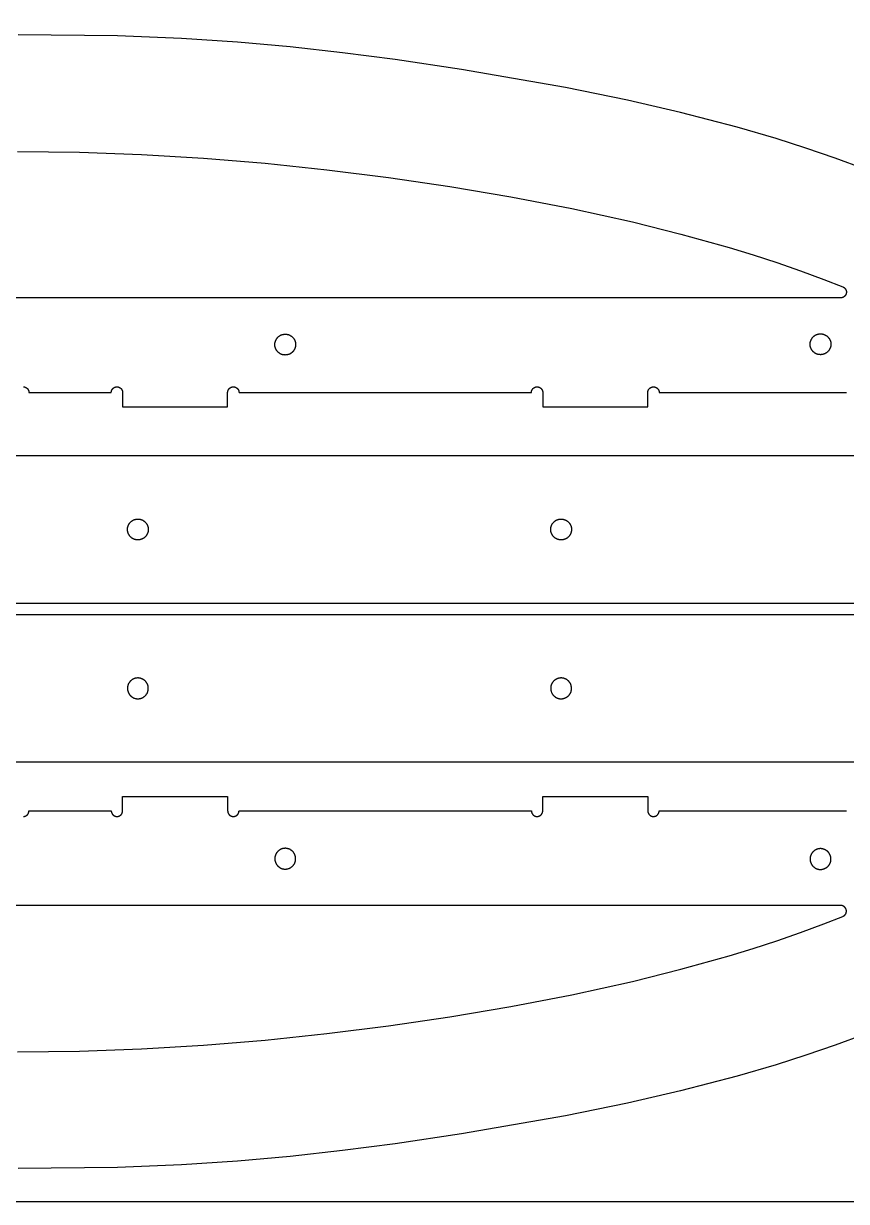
# Model space of a CAD drawing. Header units: millimetres. Extents: x 0 to 2500, y 0 to 1250.
# Drawn here: x 641 to 1076, y 0 to 622 of the extents above; entities that cross this region are included whole.
import ezdxf

# ---------------------------------------------------------------- set-up
doc = ezdxf.new("R2010")
doc.units = ezdxf.units.MM
doc.header["$MEASUREMENT"] = 0
doc.layers.add('Default', color=18, linetype='Continuous', true_color=0x000000)
doc.layers.add('TAGLIO', color=56, linetype='Continuous', true_color=0x8b8b00)

msp = doc.modelspace()

# ---------------------------------------------------------------- linework, layer by layer
at = {"layer": 'Default'}
msp.add_lwpolyline([(0, 0), (2500, 0), (2500, 1250), (0, 1250)], close=True, dxfattribs=at)
at = {"layer": 'TAGLIO'}
for points in [[(1085.39, 545.27), (1070.03, 550.94), (1054.49, 556.27), (1038.75, 561.28), (1018.25, 567.28), (988.36, 575.1), (960.21, 581.59), (927.6, 588.24), (872.57, 597.79), (837.48, 602.99), (809.7, 606.57), (781.96, 609.64), (754.17, 612.15), (724.62, 614.16), (690.86, 615.58), (638.29, 616.01)], [(638, 554.5), (670.77, 554.1), (703.52, 552.91), (736.22, 550.94), (768.87, 548.21), (801.45, 544.78), (833.96, 540.68), (866.38, 535.93), (898.69, 530.49), (930.86, 524.28), (962.87, 517.23), (988.52, 510.86), (1013.97, 503.76), (1026.6, 499.89), (1039.15, 495.79), (1051.62, 491.44), (1063.99, 486.83)], [(1063.99, 486.83), (1074.02, 482.96)], [(1074.02, 482.96), (1074.08, 482.94), (1074.13, 482.92), (1074.19, 482.89), (1074.24, 482.87), (1074.3, 482.84), (1074.35, 482.81), (1074.41, 482.78), (1074.46, 482.75), (1074.52, 482.72), (1074.57, 482.68), (1074.62, 482.65), (1074.68, 482.61), (1074.73, 482.57), (1074.78, 482.54), (1074.83, 482.49), (1074.88, 482.45), (1074.93, 482.41), (1074.98, 482.37), (1075.03, 482.32), (1075.08, 482.27), (1075.12, 482.23), (1075.17, 482.18), (1075.21, 482.13), (1075.25, 482.07), (1075.3, 482.02), (1075.34, 481.97), (1075.38, 481.91), (1075.42, 481.86), (1075.45, 481.8), (1075.49, 481.75), (1075.53, 481.69), (1075.56, 481.63), (1075.59, 481.57), (1075.62, 481.51), (1075.65, 481.45), (1075.68, 481.39), (1075.71, 481.32), (1075.73, 481.26), (1075.76, 481.2), (1075.78, 481.14), (1075.8, 481.07), (1075.82, 481.01), (1075.84, 480.94), (1075.85, 480.88), (1075.87, 480.81), (1075.88, 480.75), (1075.9, 480.68), (1075.91, 480.62), (1075.91, 480.56), (1075.92, 480.49), (1075.93, 480.43), (1075.93, 480.36), (1075.94, 480.3), (1075.94, 480.23), (1075.94, 480.17), (1075.94, 480.11), (1075.94, 480.04), (1075.93, 479.98), (1075.93, 479.92), (1075.92, 479.86), (1075.92, 479.8), (1075.91, 479.74), (1075.9, 479.68), (1075.89, 479.62), (1075.88, 479.56), (1075.87, 479.5), (1075.85, 479.44), (1075.84, 479.38), (1075.82, 479.32), (1075.8, 479.26), (1075.78, 479.2), (1075.76, 479.14), (1075.74, 479.08), (1075.71, 479.02), (1075.69, 478.97), (1075.66, 478.91), (1075.64, 478.85), (1075.61, 478.79), (1075.58, 478.73), (1075.54, 478.68), (1075.51, 478.62), (1075.48, 478.56), (1075.44, 478.51), (1075.4, 478.45), (1075.36, 478.4), (1075.32, 478.34), (1075.28, 478.29), (1075.24, 478.24), (1075.2, 478.19), (1075.15, 478.14), (1075.11, 478.09), (1075.06, 478.04), (1075.01, 477.99), (1074.96, 477.95), (1074.91, 477.9), (1074.86, 477.86), (1074.81, 477.82), (1074.75, 477.77), (1074.7, 477.73), (1074.64, 477.7), (1074.59, 477.66), (1074.53, 477.62), (1074.47, 477.59), (1074.41, 477.55), (1074.35, 477.52), (1074.3, 477.49), (1074.24, 477.46), (1074.17, 477.43), (1074.11, 477.4), (1074.05, 477.38), (1073.99, 477.36), (1073.93, 477.33), (1073.87, 477.31), (1073.81, 477.29), (1073.74, 477.28), (1073.68, 477.26), (1073.62, 477.24), (1073.56, 477.23), (1073.49, 477.22), (1073.43, 477.21), (1073.37, 477.2), (1073.31, 477.19), (1073.24, 477.18), (1073.18, 477.18), (1073.12, 477.17), (1073.06, 477.17), (1073, 477.17), (1072.94, 477.17)], [(1072.94, 477.17), (203.06, 477.17)], [(641.13, 430.16), (641.2, 430.16), (641.27, 430.15), (641.34, 430.15), (641.41, 430.14), (641.48, 430.13), (641.55, 430.12), (641.62, 430.1), (641.69, 430.09), (641.76, 430.07), (641.83, 430.05), (641.9, 430.03), (641.97, 430.01), (642.03, 429.98), (642.1, 429.96), (642.17, 429.93), (642.24, 429.9), (642.31, 429.86), (642.38, 429.83), (642.44, 429.79), (642.51, 429.76), (642.58, 429.72), (642.64, 429.68), (642.71, 429.63), (642.77, 429.59), (642.83, 429.54), (642.89, 429.49), (642.95, 429.45), (643.01, 429.39), (643.07, 429.34), (643.12, 429.29), (643.18, 429.23), (643.23, 429.17), (643.28, 429.12), (643.33, 429.06), (643.38, 429), (643.42, 428.93), (643.47, 428.87), (643.51, 428.81), (643.55, 428.74), (643.59, 428.68), (643.63, 428.61), (643.66, 428.54), (643.7, 428.48), (643.73, 428.41), (643.76, 428.34), (643.79, 428.27), (643.82, 428.2), (643.84, 428.13), (643.86, 428.06), (643.88, 427.99), (643.9, 427.92), (643.92, 427.85), (643.94, 427.78), (643.95, 427.71), (643.96, 427.64), (643.97, 427.57), (643.98, 427.5), (643.99, 427.44), (643.99, 427.37), (644, 427.3), (644, 427.23), (644, 427.17)], [(687.5, 427.17), (687.5, 427.23), (687.5, 427.3), (687.51, 427.37), (687.51, 427.44), (687.52, 427.5), (687.53, 427.57), (687.54, 427.64), (687.55, 427.71), (687.56, 427.78), (687.58, 427.85), (687.6, 427.92), (687.62, 427.99), (687.64, 428.06), (687.66, 428.13), (687.68, 428.2), (687.71, 428.27), (687.74, 428.34), (687.77, 428.41), (687.8, 428.48), (687.84, 428.54), (687.87, 428.61), (687.91, 428.68), (687.95, 428.74), (687.99, 428.81), (688.03, 428.87), (688.08, 428.93), (688.12, 429), (688.17, 429.06), (688.22, 429.12), (688.27, 429.17), (688.32, 429.23), (688.38, 429.29), (688.43, 429.34), (688.49, 429.39), (688.55, 429.45), (688.61, 429.49), (688.67, 429.54), (688.73, 429.59), (688.79, 429.63), (688.86, 429.68), (688.92, 429.72), (688.99, 429.76), (689.06, 429.79), (689.12, 429.83), (689.19, 429.86), (689.26, 429.9), (689.33, 429.93), (689.4, 429.96), (689.47, 429.98), (689.53, 430.01), (689.6, 430.03), (689.67, 430.05), (689.74, 430.07), (689.81, 430.09), (689.88, 430.1), (689.95, 430.12), (690.02, 430.13), (690.09, 430.14), (690.16, 430.15), (690.23, 430.15), (690.3, 430.16), (690.37, 430.16), (690.43, 430.17), (690.5, 430.17), (690.57, 430.17), (690.63, 430.16), (690.7, 430.16), (690.77, 430.15), (690.84, 430.15), (690.91, 430.14), (690.98, 430.13), (691.05, 430.12), (691.12, 430.1), (691.19, 430.09), (691.26, 430.07), (691.33, 430.05), (691.4, 430.03), (691.47, 430.01), (691.53, 429.98), (691.6, 429.96), (691.67, 429.93), (691.74, 429.9), (691.81, 429.86), (691.88, 429.83), (691.94, 429.79), (692.01, 429.76), (692.08, 429.72), (692.14, 429.68), (692.21, 429.63), (692.27, 429.59), (692.33, 429.54), (692.39, 429.49), (692.45, 429.45), (692.51, 429.39), (692.57, 429.34), (692.62, 429.29), (692.68, 429.23), (692.73, 429.17), (692.78, 429.12), (692.83, 429.06), (692.88, 429), (692.92, 428.93), (692.97, 428.87), (693.01, 428.81), (693.05, 428.74), (693.09, 428.68), (693.13, 428.61), (693.16, 428.54), (693.2, 428.48), (693.23, 428.41), (693.26, 428.34), (693.29, 428.27), (693.32, 428.2), (693.34, 428.13), (693.36, 428.06), (693.38, 427.99), (693.4, 427.92), (693.42, 427.85), (693.44, 427.78), (693.45, 427.71), (693.46, 427.64), (693.47, 427.57), (693.48, 427.5), (693.49, 427.44), (693.49, 427.37), (693.5, 427.3), (693.5, 427.23), (693.5, 427.17)], [(749, 427.17), (749, 427.23), (749, 427.3), (749.01, 427.37), (749.01, 427.44), (749.02, 427.5), (749.03, 427.57), (749.04, 427.64), (749.05, 427.71), (749.06, 427.78), (749.08, 427.85), (749.1, 427.92), (749.12, 427.99), (749.14, 428.06), (749.16, 428.13), (749.18, 428.2), (749.21, 428.27), (749.24, 428.34), (749.27, 428.41), (749.3, 428.48), (749.34, 428.54), (749.37, 428.61), (749.41, 428.68), (749.45, 428.74), (749.49, 428.81), (749.53, 428.87), (749.58, 428.93), (749.62, 429), (749.67, 429.06), (749.72, 429.12), (749.77, 429.17), (749.82, 429.23), (749.88, 429.29), (749.93, 429.34), (749.99, 429.39), (750.05, 429.45), (750.11, 429.49), (750.17, 429.54), (750.23, 429.59), (750.29, 429.63), (750.36, 429.68), (750.42, 429.72), (750.49, 429.76), (750.56, 429.79), (750.62, 429.83), (750.69, 429.86), (750.76, 429.9), (750.83, 429.93), (750.9, 429.96), (750.97, 429.98), (751.03, 430.01), (751.1, 430.03), (751.17, 430.05), (751.24, 430.07), (751.31, 430.09), (751.38, 430.1), (751.45, 430.12), (751.52, 430.13), (751.59, 430.14), (751.66, 430.15), (751.73, 430.15), (751.8, 430.16), (751.87, 430.16), (751.93, 430.17), (752, 430.17), (752.07, 430.17), (752.13, 430.16), (752.2, 430.16), (752.27, 430.15), (752.34, 430.15), (752.41, 430.14), (752.48, 430.13), (752.55, 430.12), (752.62, 430.1), (752.69, 430.09), (752.76, 430.07), (752.83, 430.05), (752.9, 430.03), (752.97, 430.01), (753.03, 429.98), (753.1, 429.96), (753.17, 429.93), (753.24, 429.9), (753.31, 429.86), (753.38, 429.83), (753.44, 429.79), (753.51, 429.76), (753.58, 429.72), (753.64, 429.68), (753.71, 429.63), (753.77, 429.59), (753.83, 429.54), (753.89, 429.49), (753.95, 429.45), (754.01, 429.39), (754.07, 429.34), (754.12, 429.29), (754.18, 429.23), (754.23, 429.17), (754.28, 429.12), (754.33, 429.06), (754.38, 429), (754.42, 428.93), (754.47, 428.87), (754.51, 428.81), (754.55, 428.74), (754.59, 428.68), (754.63, 428.61), (754.66, 428.54), (754.7, 428.48), (754.73, 428.41), (754.76, 428.34), (754.79, 428.27), (754.82, 428.2), (754.84, 428.13), (754.86, 428.06), (754.88, 427.99), (754.9, 427.92), (754.92, 427.85), (754.94, 427.78), (754.95, 427.71), (754.96, 427.64), (754.97, 427.57), (754.98, 427.5), (754.99, 427.44), (754.99, 427.37), (755, 427.3), (755, 427.23), (755, 427.17)], [(909.5, 427.17), (909.5, 427.23), (909.5, 427.3), (909.51, 427.37), (909.51, 427.44), (909.52, 427.5), (909.53, 427.57), (909.54, 427.64), (909.55, 427.71), (909.56, 427.78), (909.58, 427.85), (909.6, 427.92), (909.62, 427.99), (909.64, 428.06), (909.66, 428.13), (909.68, 428.2), (909.71, 428.27), (909.74, 428.34), (909.77, 428.41), (909.8, 428.48), (909.84, 428.54), (909.87, 428.61), (909.91, 428.68), (909.95, 428.74), (909.99, 428.81), (910.03, 428.87), (910.08, 428.93), (910.12, 429), (910.17, 429.06), (910.22, 429.12), (910.27, 429.17), (910.32, 429.23), (910.38, 429.29), (910.43, 429.34), (910.49, 429.39), (910.55, 429.45), (910.61, 429.49), (910.67, 429.54), (910.73, 429.59), (910.79, 429.63), (910.86, 429.68), (910.92, 429.72), (910.99, 429.76), (911.06, 429.79), (911.12, 429.83), (911.19, 429.86), (911.26, 429.9), (911.33, 429.93), (911.4, 429.96), (911.47, 429.98), (911.53, 430.01), (911.6, 430.03), (911.67, 430.05), (911.74, 430.07), (911.81, 430.09), (911.88, 430.1), (911.95, 430.12), (912.02, 430.13), (912.09, 430.14), (912.16, 430.15), (912.23, 430.15), (912.3, 430.16), (912.37, 430.16), (912.43, 430.17), (912.5, 430.17), (912.57, 430.17), (912.63, 430.16), (912.7, 430.16), (912.77, 430.15), (912.84, 430.15), (912.91, 430.14), (912.98, 430.13), (913.05, 430.12), (913.12, 430.1), (913.19, 430.09), (913.26, 430.07), (913.33, 430.05), (913.4, 430.03), (913.47, 430.01), (913.53, 429.98), (913.6, 429.96), (913.67, 429.93), (913.74, 429.9), (913.81, 429.86), (913.88, 429.83), (913.94, 429.79), (914.01, 429.76), (914.08, 429.72), (914.14, 429.68), (914.21, 429.63), (914.27, 429.59), (914.33, 429.54), (914.39, 429.49), (914.45, 429.45), (914.51, 429.39), (914.57, 429.34), (914.62, 429.29), (914.68, 429.23), (914.73, 429.17), (914.78, 429.12), (914.83, 429.06), (914.88, 429), (914.92, 428.93), (914.97, 428.87), (915.01, 428.81), (915.05, 428.74), (915.09, 428.68), (915.13, 428.61), (915.16, 428.54), (915.2, 428.48), (915.23, 428.41), (915.26, 428.34), (915.29, 428.27), (915.32, 428.2), (915.34, 428.13), (915.36, 428.06), (915.38, 427.99), (915.4, 427.92), (915.42, 427.85), (915.44, 427.78), (915.45, 427.71), (915.46, 427.64), (915.47, 427.57), (915.48, 427.5), (915.49, 427.44), (915.49, 427.37), (915.5, 427.3), (915.5, 427.23), (915.5, 427.17)], [(971, 427.17), (971, 427.23), (971, 427.3), (971.01, 427.37), (971.01, 427.44), (971.02, 427.5), (971.03, 427.57), (971.04, 427.64), (971.05, 427.71), (971.06, 427.78), (971.08, 427.85), (971.1, 427.92), (971.12, 427.99), (971.14, 428.06), (971.16, 428.13), (971.18, 428.2), (971.21, 428.27), (971.24, 428.34), (971.27, 428.41), (971.3, 428.48), (971.34, 428.54), (971.37, 428.61), (971.41, 428.68), (971.45, 428.74), (971.49, 428.81), (971.53, 428.87), (971.58, 428.93), (971.62, 429), (971.67, 429.06), (971.72, 429.12), (971.77, 429.17), (971.82, 429.23), (971.88, 429.29), (971.93, 429.34), (971.99, 429.39), (972.05, 429.45), (972.11, 429.49), (972.17, 429.54), (972.23, 429.59), (972.29, 429.63), (972.36, 429.68), (972.42, 429.72), (972.49, 429.76), (972.56, 429.79), (972.62, 429.83), (972.69, 429.86), (972.76, 429.9), (972.83, 429.93), (972.9, 429.96), (972.97, 429.98), (973.03, 430.01), (973.1, 430.03), (973.17, 430.05), (973.24, 430.07), (973.31, 430.09), (973.38, 430.1), (973.45, 430.12), (973.52, 430.13), (973.59, 430.14), (973.66, 430.15), (973.73, 430.15), (973.8, 430.16), (973.87, 430.16), (973.93, 430.17), (974, 430.17), (974.07, 430.17), (974.13, 430.16), (974.2, 430.16), (974.27, 430.15), (974.34, 430.15), (974.41, 430.14), (974.48, 430.13), (974.55, 430.12), (974.62, 430.1), (974.69, 430.09), (974.76, 430.07), (974.83, 430.05), (974.9, 430.03), (974.97, 430.01), (975.03, 429.98), (975.1, 429.96), (975.17, 429.93), (975.24, 429.9), (975.31, 429.86), (975.38, 429.83), (975.44, 429.79), (975.51, 429.76), (975.58, 429.72), (975.64, 429.68), (975.71, 429.63), (975.77, 429.59), (975.83, 429.54), (975.89, 429.49), (975.95, 429.45), (976.01, 429.39), (976.07, 429.34), (976.12, 429.29), (976.18, 429.23), (976.23, 429.17), (976.28, 429.12), (976.33, 429.06), (976.38, 429), (976.42, 428.93), (976.47, 428.87), (976.51, 428.81), (976.55, 428.74), (976.59, 428.68), (976.63, 428.61), (976.66, 428.54), (976.7, 428.48), (976.73, 428.41), (976.76, 428.34), (976.79, 428.27), (976.82, 428.2), (976.84, 428.13), (976.86, 428.06), (976.88, 427.99), (976.9, 427.92), (976.92, 427.85), (976.94, 427.78), (976.95, 427.71), (976.96, 427.64), (976.97, 427.57), (976.98, 427.5), (976.99, 427.44), (976.99, 427.37), (977, 427.3), (977, 427.23), (977, 427.17)], [(644, 427.17), (687.5, 427.17)], [(693.5, 427.17), (693.5, 419.67)], [(749, 419.67), (749, 427.17)], [(755, 427.17), (909.5, 427.17)], [(915.5, 427.17), (915.5, 419.67)], [(971, 419.67), (971, 427.17)], [(977, 427.17), (1076, 427.17)], [(693.5, 419.67), (749, 419.67)], [(915.5, 419.67), (971, 419.67)], [(1176.38, 393.8), (449.1, 393.8)], [(432.86, 315.88), (1193.46, 315.88)], [(432.86, 309.88), (1193.46, 309.88)], [(1176.38, 231.97), (449.1, 231.97)], [(693.5, 206.29), (693.5, 213.79)], [(693.5, 213.79), (749, 213.79)], [(749, 213.79), (749, 206.29)], [(915.5, 206.29), (915.5, 213.79)], [(915.5, 213.79), (971, 213.79)], [(971, 213.79), (971, 206.29)], [(641.13, 203.29), (641.2, 203.3), (641.27, 203.3), (641.34, 203.31), (641.41, 203.32), (641.48, 203.33), (641.55, 203.34), (641.62, 203.35), (641.69, 203.37), (641.76, 203.39), (641.83, 203.4), (641.9, 203.43), (641.97, 203.45), (642.03, 203.47), (642.1, 203.5), (642.17, 203.53), (642.24, 203.56), (642.31, 203.59), (642.38, 203.62), (642.44, 203.66), (642.51, 203.7), (642.58, 203.74), (642.64, 203.78), (642.71, 203.82), (642.77, 203.87), (642.83, 203.91), (642.89, 203.96), (642.95, 204.01), (643.01, 204.06), (643.07, 204.11), (643.12, 204.17), (643.18, 204.22), (643.23, 204.28), (643.28, 204.34), (643.33, 204.4), (643.38, 204.46), (643.42, 204.52), (643.47, 204.58), (643.51, 204.65), (643.55, 204.71), (643.59, 204.78), (643.63, 204.84), (643.66, 204.91), (643.7, 204.98), (643.73, 205.05), (643.76, 205.12), (643.79, 205.18), (643.82, 205.25), (643.84, 205.32), (643.86, 205.39), (643.88, 205.46), (643.9, 205.53), (643.92, 205.6), (643.94, 205.67), (643.95, 205.74), (643.96, 205.81), (643.97, 205.88), (643.98, 205.95), (643.99, 206.02), (643.99, 206.09), (644, 206.16), (644, 206.22), (644, 206.29)], [(644, 206.29), (687.5, 206.29)], [(687.5, 206.29), (687.5, 206.22), (687.5, 206.16), (687.51, 206.09), (687.51, 206.02), (687.52, 205.95), (687.53, 205.88), (687.54, 205.81), (687.55, 205.74), (687.56, 205.67), (687.58, 205.6), (687.6, 205.53), (687.62, 205.46), (687.64, 205.39), (687.66, 205.32), (687.68, 205.25), (687.71, 205.18), (687.74, 205.12), (687.77, 205.05), (687.8, 204.98), (687.84, 204.91), (687.87, 204.84), (687.91, 204.78), (687.95, 204.71), (687.99, 204.65), (688.03, 204.58), (688.08, 204.52), (688.12, 204.46), (688.17, 204.4), (688.22, 204.34), (688.27, 204.28), (688.32, 204.22), (688.38, 204.17), (688.43, 204.11), (688.49, 204.06), (688.55, 204.01), (688.61, 203.96), (688.67, 203.91), (688.73, 203.87), (688.79, 203.82), (688.86, 203.78), (688.92, 203.74), (688.99, 203.7), (689.06, 203.66), (689.12, 203.62), (689.19, 203.59), (689.26, 203.56), (689.33, 203.53), (689.4, 203.5), (689.47, 203.47), (689.53, 203.45), (689.6, 203.43), (689.67, 203.4), (689.74, 203.39), (689.81, 203.37), (689.88, 203.35), (689.95, 203.34), (690.02, 203.33), (690.09, 203.32), (690.16, 203.31), (690.23, 203.3), (690.3, 203.3), (690.37, 203.29), (690.43, 203.29), (690.5, 203.29), (690.57, 203.29), (690.63, 203.29), (690.7, 203.3), (690.77, 203.3), (690.84, 203.31), (690.91, 203.32), (690.98, 203.33), (691.05, 203.34), (691.12, 203.35), (691.19, 203.37), (691.26, 203.39), (691.33, 203.4), (691.4, 203.43), (691.47, 203.45), (691.53, 203.47), (691.6, 203.5), (691.67, 203.53), (691.74, 203.56), (691.81, 203.59), (691.88, 203.62), (691.94, 203.66), (692.01, 203.7), (692.08, 203.74), (692.14, 203.78), (692.21, 203.82), (692.27, 203.87), (692.33, 203.91), (692.39, 203.96), (692.45, 204.01), (692.51, 204.06), (692.57, 204.11), (692.62, 204.17), (692.68, 204.22), (692.73, 204.28), (692.78, 204.34), (692.83, 204.4), (692.88, 204.46), (692.92, 204.52), (692.97, 204.58), (693.01, 204.65), (693.05, 204.71), (693.09, 204.78), (693.13, 204.84), (693.16, 204.91), (693.2, 204.98), (693.23, 205.05), (693.26, 205.12), (693.29, 205.18), (693.32, 205.25), (693.34, 205.32), (693.36, 205.39), (693.38, 205.46), (693.4, 205.53), (693.42, 205.6), (693.44, 205.67), (693.45, 205.74), (693.46, 205.81), (693.47, 205.88), (693.48, 205.95), (693.49, 206.02), (693.49, 206.09), (693.5, 206.16), (693.5, 206.22), (693.5, 206.29)], [(749, 206.29), (749, 206.22), (749, 206.16), (749.01, 206.09), (749.01, 206.02), (749.02, 205.95), (749.03, 205.88), (749.04, 205.81), (749.05, 205.74), (749.06, 205.67), (749.08, 205.6), (749.1, 205.53), (749.12, 205.46), (749.14, 205.39), (749.16, 205.32), (749.18, 205.25), (749.21, 205.18), (749.24, 205.12), (749.27, 205.05), (749.3, 204.98), (749.34, 204.91), (749.37, 204.84), (749.41, 204.78), (749.45, 204.71), (749.49, 204.65), (749.53, 204.58), (749.58, 204.52), (749.62, 204.46), (749.67, 204.4), (749.72, 204.34), (749.77, 204.28), (749.82, 204.22), (749.88, 204.17), (749.93, 204.11), (749.99, 204.06), (750.05, 204.01), (750.11, 203.96), (750.17, 203.91), (750.23, 203.87), (750.29, 203.82), (750.36, 203.78), (750.42, 203.74), (750.49, 203.7), (750.56, 203.66), (750.62, 203.62), (750.69, 203.59), (750.76, 203.56), (750.83, 203.53), (750.9, 203.5), (750.97, 203.47), (751.03, 203.45), (751.1, 203.43), (751.17, 203.4), (751.24, 203.39), (751.31, 203.37), (751.38, 203.35), (751.45, 203.34), (751.52, 203.33), (751.59, 203.32), (751.66, 203.31), (751.73, 203.3), (751.8, 203.3), (751.87, 203.29), (751.93, 203.29), (752, 203.29), (752.07, 203.29), (752.13, 203.29), (752.2, 203.3), (752.27, 203.3), (752.34, 203.31), (752.41, 203.32), (752.48, 203.33), (752.55, 203.34), (752.62, 203.35), (752.69, 203.37), (752.76, 203.39), (752.83, 203.4), (752.9, 203.43), (752.97, 203.45), (753.03, 203.47), (753.1, 203.5), (753.17, 203.53), (753.24, 203.56), (753.31, 203.59), (753.38, 203.62), (753.44, 203.66), (753.51, 203.7), (753.58, 203.74), (753.64, 203.78), (753.71, 203.82), (753.77, 203.87), (753.83, 203.91), (753.89, 203.96), (753.95, 204.01), (754.01, 204.06), (754.07, 204.11), (754.12, 204.17), (754.18, 204.22), (754.23, 204.28), (754.28, 204.34), (754.33, 204.4), (754.38, 204.46), (754.42, 204.52), (754.47, 204.58), (754.51, 204.65), (754.55, 204.71), (754.59, 204.78), (754.63, 204.84), (754.66, 204.91), (754.7, 204.98), (754.73, 205.05), (754.76, 205.12), (754.79, 205.18), (754.82, 205.25), (754.84, 205.32), (754.86, 205.39), (754.88, 205.46), (754.9, 205.53), (754.92, 205.6), (754.94, 205.67), (754.95, 205.74), (754.96, 205.81), (754.97, 205.88), (754.98, 205.95), (754.99, 206.02), (754.99, 206.09), (755, 206.16), (755, 206.22), (755, 206.29)], [(755, 206.29), (909.5, 206.29)], [(909.5, 206.29), (909.5, 206.22), (909.5, 206.16), (909.51, 206.09), (909.51, 206.02), (909.52, 205.95), (909.53, 205.88), (909.54, 205.81), (909.55, 205.74), (909.56, 205.67), (909.58, 205.6), (909.6, 205.53), (909.62, 205.46), (909.64, 205.39), (909.66, 205.32), (909.68, 205.25), (909.71, 205.18), (909.74, 205.12), (909.77, 205.05), (909.8, 204.98), (909.84, 204.91), (909.87, 204.84), (909.91, 204.78), (909.95, 204.71), (909.99, 204.65), (910.03, 204.58), (910.08, 204.52), (910.12, 204.46), (910.17, 204.4), (910.22, 204.34), (910.27, 204.28), (910.32, 204.22), (910.38, 204.17), (910.43, 204.11), (910.49, 204.06), (910.55, 204.01), (910.61, 203.96), (910.67, 203.91), (910.73, 203.87), (910.79, 203.82), (910.86, 203.78), (910.92, 203.74), (910.99, 203.7), (911.06, 203.66), (911.12, 203.62), (911.19, 203.59), (911.26, 203.56), (911.33, 203.53), (911.4, 203.5), (911.47, 203.47), (911.53, 203.45), (911.6, 203.43), (911.67, 203.4), (911.74, 203.39), (911.81, 203.37), (911.88, 203.35), (911.95, 203.34), (912.02, 203.33), (912.09, 203.32), (912.16, 203.31), (912.23, 203.3), (912.3, 203.3), (912.37, 203.29), (912.43, 203.29), (912.5, 203.29), (912.57, 203.29), (912.63, 203.29), (912.7, 203.3), (912.77, 203.3), (912.84, 203.31), (912.91, 203.32), (912.98, 203.33), (913.05, 203.34), (913.12, 203.35), (913.19, 203.37), (913.26, 203.39), (913.33, 203.4), (913.4, 203.43), (913.47, 203.45), (913.53, 203.47), (913.6, 203.5), (913.67, 203.53), (913.74, 203.56), (913.81, 203.59), (913.88, 203.62), (913.94, 203.66), (914.01, 203.7), (914.08, 203.74), (914.14, 203.78), (914.21, 203.82), (914.27, 203.87), (914.33, 203.91), (914.39, 203.96), (914.45, 204.01), (914.51, 204.06), (914.57, 204.11), (914.62, 204.17), (914.68, 204.22), (914.73, 204.28), (914.78, 204.34), (914.83, 204.4), (914.88, 204.46), (914.92, 204.52), (914.97, 204.58), (915.01, 204.65), (915.05, 204.71), (915.09, 204.78), (915.13, 204.84), (915.16, 204.91), (915.2, 204.98), (915.23, 205.05), (915.26, 205.12), (915.29, 205.18), (915.32, 205.25), (915.34, 205.32), (915.36, 205.39), (915.38, 205.46), (915.4, 205.53), (915.42, 205.6), (915.44, 205.67), (915.45, 205.74), (915.46, 205.81), (915.47, 205.88), (915.48, 205.95), (915.49, 206.02), (915.49, 206.09), (915.5, 206.16), (915.5, 206.22), (915.5, 206.29)], [(971, 206.29), (971, 206.22), (971, 206.16), (971.01, 206.09), (971.01, 206.02), (971.02, 205.95), (971.03, 205.88), (971.04, 205.81), (971.05, 205.74), (971.06, 205.67), (971.08, 205.6), (971.1, 205.53), (971.12, 205.46), (971.14, 205.39), (971.16, 205.32), (971.18, 205.25), (971.21, 205.18), (971.24, 205.12), (971.27, 205.05), (971.3, 204.98), (971.34, 204.91), (971.37, 204.84), (971.41, 204.78), (971.45, 204.71), (971.49, 204.65), (971.53, 204.58), (971.58, 204.52), (971.62, 204.46), (971.67, 204.4), (971.72, 204.34), (971.77, 204.28), (971.82, 204.22), (971.88, 204.17), (971.93, 204.11), (971.99, 204.06), (972.05, 204.01), (972.11, 203.96), (972.17, 203.91), (972.23, 203.87), (972.29, 203.82), (972.36, 203.78), (972.42, 203.74), (972.49, 203.7), (972.56, 203.66), (972.62, 203.62), (972.69, 203.59), (972.76, 203.56), (972.83, 203.53), (972.9, 203.5), (972.97, 203.47), (973.03, 203.45), (973.1, 203.43), (973.17, 203.4), (973.24, 203.39), (973.31, 203.37), (973.38, 203.35), (973.45, 203.34), (973.52, 203.33), (973.59, 203.32), (973.66, 203.31), (973.73, 203.3), (973.8, 203.3), (973.87, 203.29), (973.93, 203.29), (974, 203.29), (974.07, 203.29), (974.13, 203.29), (974.2, 203.3), (974.27, 203.3), (974.34, 203.31), (974.41, 203.32), (974.48, 203.33), (974.55, 203.34), (974.62, 203.35), (974.69, 203.37), (974.76, 203.39), (974.83, 203.4), (974.9, 203.43), (974.97, 203.45), (975.03, 203.47), (975.1, 203.5), (975.17, 203.53), (975.24, 203.56), (975.31, 203.59), (975.38, 203.62), (975.44, 203.66), (975.51, 203.7), (975.58, 203.74), (975.64, 203.78), (975.71, 203.82), (975.77, 203.87), (975.83, 203.91), (975.89, 203.96), (975.95, 204.01), (976.01, 204.06), (976.07, 204.11), (976.12, 204.17), (976.18, 204.22), (976.23, 204.28), (976.28, 204.34), (976.33, 204.4), (976.38, 204.46), (976.42, 204.52), (976.47, 204.58), (976.51, 204.65), (976.55, 204.71), (976.59, 204.78), (976.63, 204.84), (976.66, 204.91), (976.7, 204.98), (976.73, 205.05), (976.76, 205.12), (976.79, 205.18), (976.82, 205.25), (976.84, 205.32), (976.86, 205.39), (976.88, 205.46), (976.9, 205.53), (976.92, 205.6), (976.94, 205.67), (976.95, 205.74), (976.96, 205.81), (976.97, 205.88), (976.98, 205.95), (976.99, 206.02), (976.99, 206.09), (977, 206.16), (977, 206.22), (977, 206.29)], [(977, 206.29), (1076, 206.29)], [(1072.94, 156.29), (203.06, 156.29)], [(1074.02, 150.49), (1074.08, 150.51), (1074.13, 150.54), (1074.19, 150.56), (1074.24, 150.59), (1074.3, 150.61), (1074.35, 150.64), (1074.41, 150.67), (1074.46, 150.7), (1074.52, 150.74), (1074.57, 150.77), (1074.62, 150.81), (1074.68, 150.84), (1074.73, 150.88), (1074.78, 150.92), (1074.83, 150.96), (1074.88, 151), (1074.93, 151.05), (1074.98, 151.09), (1075.03, 151.14), (1075.08, 151.18), (1075.12, 151.23), (1075.17, 151.28), (1075.21, 151.33), (1075.25, 151.38), (1075.3, 151.43), (1075.34, 151.49), (1075.38, 151.54), (1075.42, 151.6), (1075.45, 151.65), (1075.49, 151.71), (1075.53, 151.77), (1075.56, 151.83), (1075.59, 151.89), (1075.62, 151.95), (1075.65, 152.01), (1075.68, 152.07), (1075.71, 152.13), (1075.73, 152.19), (1075.76, 152.26), (1075.78, 152.32), (1075.8, 152.38), (1075.82, 152.45), (1075.84, 152.51), (1075.85, 152.58), (1075.87, 152.64), (1075.88, 152.71), (1075.9, 152.77), (1075.91, 152.83), (1075.91, 152.9), (1075.92, 152.96), (1075.93, 153.03), (1075.93, 153.09), (1075.94, 153.16), (1075.94, 153.22), (1075.94, 153.29), (1075.94, 153.35), (1075.94, 153.41), (1075.93, 153.47), (1075.93, 153.54), (1075.92, 153.6), (1075.92, 153.66), (1075.91, 153.72), (1075.9, 153.78), (1075.89, 153.84), (1075.88, 153.9), (1075.87, 153.96), (1075.85, 154.02), (1075.84, 154.07), (1075.82, 154.13), (1075.8, 154.19), (1075.78, 154.25), (1075.76, 154.31), (1075.74, 154.37), (1075.71, 154.43), (1075.69, 154.49), (1075.66, 154.55), (1075.64, 154.61), (1075.61, 154.66), (1075.58, 154.72), (1075.54, 154.78), (1075.51, 154.84), (1075.48, 154.89), (1075.44, 154.95), (1075.4, 155), (1075.36, 155.06), (1075.32, 155.11), (1075.28, 155.16), (1075.24, 155.22), (1075.2, 155.27), (1075.15, 155.32), (1075.11, 155.37), (1075.06, 155.41), (1075.01, 155.46), (1074.96, 155.51), (1074.91, 155.55), (1074.86, 155.6), (1074.81, 155.64), (1074.75, 155.68), (1074.7, 155.72), (1074.64, 155.76), (1074.59, 155.8), (1074.53, 155.83), (1074.47, 155.87), (1074.41, 155.9), (1074.35, 155.93), (1074.3, 155.97), (1074.24, 156), (1074.17, 156.02), (1074.11, 156.05), (1074.05, 156.08), (1073.99, 156.1), (1073.93, 156.12), (1073.87, 156.14), (1073.81, 156.16), (1073.74, 156.18), (1073.68, 156.2), (1073.62, 156.21), (1073.56, 156.23), (1073.49, 156.24), (1073.43, 156.25), (1073.37, 156.26), (1073.31, 156.27), (1073.24, 156.27), (1073.18, 156.28), (1073.12, 156.28), (1073.06, 156.29), (1073, 156.29), (1072.94, 156.29)], [(1063.99, 146.62), (1074.02, 150.49)], [(638, 78.96), (670.77, 79.35), (703.52, 80.54), (736.22, 82.52), (768.87, 85.24), (801.45, 88.68), (833.96, 92.78), (866.38, 97.52), (898.69, 102.96), (930.86, 109.17), (962.87, 116.23), (988.52, 122.6), (1013.97, 129.7), (1026.6, 133.57), (1039.15, 137.66), (1051.62, 142.01), (1063.99, 146.62)], [(1085.39, 88.19), (1070.03, 82.51), (1054.49, 77.19), (1038.75, 72.18), (1018.25, 66.18), (988.36, 58.36), (960.21, 51.86), (927.6, 45.21), (872.57, 35.66), (837.48, 30.46), (809.7, 26.88), (781.96, 23.82), (754.17, 21.31), (724.62, 19.29), (690.86, 17.88), (638.29, 17.45)]]:
    msp.add_lwpolyline(points, dxfattribs=at)
for points in [[(773.92, 452.47), (773.92, 452.66), (773.93, 452.85), (773.95, 453.05), (773.97, 453.23), (774, 453.42), (774.04, 453.61), (774.08, 453.8), (774.13, 453.98), (774.19, 454.16), (774.25, 454.34), (774.32, 454.52), (774.39, 454.7), (774.47, 454.87), (774.56, 455.04), (774.65, 455.21), (774.75, 455.37), (774.85, 455.53), (774.96, 455.69), (775.08, 455.84), (775.19, 455.99), (775.32, 456.14), (775.45, 456.28), (775.58, 456.41), (775.72, 456.54), (775.87, 456.67), (776.01, 456.79), (776.17, 456.91), (776.32, 457.02), (776.48, 457.12), (776.64, 457.22), (776.81, 457.31), (776.98, 457.4), (777.15, 457.48), (777.33, 457.56), (777.51, 457.63), (777.69, 457.69), (777.87, 457.75), (778.05, 457.8), (778.24, 457.84), (778.42, 457.88), (778.61, 457.91), (778.8, 457.94), (778.99, 457.96), (779.18, 457.97), (779.37, 457.97), (779.56, 457.97), (779.76, 457.96), (779.95, 457.95), (780.14, 457.93), (780.32, 457.9), (780.51, 457.86), (780.7, 457.82), (780.88, 457.78), (781.07, 457.72), (781.25, 457.66), (781.43, 457.59), (781.6, 457.52), (781.78, 457.44), (781.95, 457.36), (782.12, 457.27), (782.28, 457.17), (782.44, 457.07), (782.6, 456.96), (782.75, 456.85), (782.9, 456.73), (783.05, 456.61), (783.19, 456.48), (783.33, 456.35), (783.46, 456.21), (783.59, 456.07), (783.71, 455.92), (783.83, 455.77), (783.94, 455.61), (784.04, 455.45), (784.14, 455.29), (784.24, 455.13), (784.33, 454.96), (784.41, 454.79), (784.49, 454.61), (784.56, 454.43), (784.63, 454.25), (784.68, 454.07), (784.74, 453.89), (784.78, 453.7), (784.82, 453.52), (784.85, 453.33), (784.88, 453.14), (784.9, 452.95), (784.91, 452.76), (784.92, 452.57), (784.92, 452.38), (784.91, 452.19), (784.9, 452), (784.88, 451.81), (784.85, 451.62), (784.82, 451.43), (784.78, 451.24), (784.74, 451.06), (784.68, 450.87), (784.63, 450.69), (784.56, 450.51), (784.49, 450.34), (784.41, 450.16), (784.33, 449.99), (784.24, 449.82), (784.14, 449.65), (784.04, 449.49), (783.94, 449.33), (783.83, 449.18), (783.71, 449.03), (783.59, 448.88), (783.46, 448.74), (783.33, 448.6), (783.19, 448.47), (783.05, 448.34), (782.9, 448.22), (782.75, 448.1), (782.6, 447.98), (782.44, 447.88), (782.28, 447.78), (782.12, 447.68), (781.95, 447.59), (781.78, 447.5), (781.6, 447.42), (781.43, 447.35), (781.25, 447.29), (781.07, 447.23), (780.88, 447.17), (780.7, 447.12), (780.51, 447.08), (780.32, 447.05), (780.14, 447.02), (779.95, 447), (779.76, 446.98), (779.56, 446.98), (779.37, 446.97), (779.18, 446.98), (778.99, 446.99), (778.8, 447.01), (778.61, 447.03), (778.42, 447.06), (778.24, 447.1), (778.05, 447.15), (777.87, 447.2), (777.69, 447.25), (777.51, 447.32), (777.33, 447.39), (777.15, 447.46), (776.98, 447.54), (776.81, 447.63), (776.64, 447.73), (776.48, 447.83), (776.32, 447.93), (776.17, 448.04), (776.01, 448.16), (775.87, 448.28), (775.72, 448.4), (775.58, 448.53), (775.45, 448.67), (775.32, 448.81), (775.19, 448.95), (775.08, 449.1), (774.96, 449.26), (774.85, 449.41), (774.75, 449.57), (774.65, 449.74), (774.56, 449.9), (774.47, 450.07), (774.39, 450.25), (774.32, 450.42), (774.25, 450.6), (774.19, 450.78), (774.13, 450.97), (774.08, 451.15), (774.04, 451.34), (774, 451.52), (773.97, 451.71), (773.95, 451.9), (773.93, 452.09), (773.92, 452.28)], [(1056.77, 452.65), (1056.77, 452.84), (1056.78, 453.03), (1056.79, 453.22), (1056.82, 453.41), (1056.85, 453.6), (1056.88, 453.79), (1056.93, 453.97), (1056.98, 454.16), (1057.03, 454.34), (1057.09, 454.52), (1057.16, 454.7), (1057.24, 454.88), (1057.32, 455.05), (1057.4, 455.22), (1057.49, 455.39), (1057.59, 455.55), (1057.7, 455.71), (1057.8, 455.87), (1057.92, 456.02), (1058.04, 456.17), (1058.16, 456.31), (1058.29, 456.45), (1058.43, 456.59), (1058.57, 456.72), (1058.71, 456.85), (1058.86, 456.97), (1059.01, 457.08), (1059.16, 457.19), (1059.32, 457.3), (1059.49, 457.4), (1059.65, 457.49), (1059.82, 457.58), (1060, 457.66), (1060.17, 457.74), (1060.35, 457.81), (1060.53, 457.87), (1060.71, 457.93), (1060.9, 457.98), (1061.08, 458.02), (1061.27, 458.06), (1061.46, 458.09), (1061.65, 458.12), (1061.84, 458.13), (1062.03, 458.15), (1062.22, 458.15), (1062.41, 458.15), (1062.6, 458.14), (1062.79, 458.13), (1062.98, 458.1), (1063.17, 458.08), (1063.36, 458.04), (1063.54, 458), (1063.73, 457.95), (1063.91, 457.9), (1064.09, 457.84), (1064.27, 457.77), (1064.45, 457.7), (1064.62, 457.62), (1064.79, 457.54), (1064.96, 457.45), (1065.12, 457.35), (1065.29, 457.25), (1065.44, 457.14), (1065.6, 457.03), (1065.75, 456.91), (1065.89, 456.78), (1066.03, 456.66), (1066.17, 456.52), (1066.3, 456.39), (1066.43, 456.24), (1066.55, 456.1), (1066.67, 455.95), (1066.78, 455.79), (1066.89, 455.63), (1066.99, 455.47), (1067.08, 455.3), (1067.17, 455.14), (1067.26, 454.96), (1067.33, 454.79), (1067.4, 454.61), (1067.47, 454.43), (1067.53, 454.25), (1067.58, 454.07), (1067.63, 453.88), (1067.67, 453.69), (1067.7, 453.51), (1067.72, 453.32), (1067.74, 453.13), (1067.76, 452.94), (1067.76, 452.75), (1067.76, 452.56), (1067.76, 452.36), (1067.74, 452.17), (1067.72, 451.98), (1067.7, 451.8), (1067.67, 451.61), (1067.63, 451.42), (1067.58, 451.24), (1067.53, 451.05), (1067.47, 450.87), (1067.4, 450.69), (1067.33, 450.51), (1067.26, 450.34), (1067.17, 450.17), (1067.08, 450), (1066.99, 449.83), (1066.89, 449.67), (1066.78, 449.51), (1066.67, 449.36), (1066.55, 449.21), (1066.43, 449.06), (1066.3, 448.92), (1066.17, 448.78), (1066.03, 448.65), (1065.89, 448.52), (1065.75, 448.39), (1065.6, 448.28), (1065.44, 448.16), (1065.29, 448.05), (1065.12, 447.95), (1064.96, 447.86), (1064.79, 447.77), (1064.62, 447.68), (1064.45, 447.6), (1064.27, 447.53), (1064.09, 447.46), (1063.91, 447.4), (1063.73, 447.35), (1063.54, 447.3), (1063.36, 447.26), (1063.17, 447.23), (1062.98, 447.2), (1062.79, 447.18), (1062.6, 447.16), (1062.41, 447.15), (1062.22, 447.15), (1062.03, 447.16), (1061.84, 447.17), (1061.65, 447.19), (1061.46, 447.21), (1061.27, 447.24), (1061.08, 447.28), (1060.9, 447.32), (1060.71, 447.38), (1060.53, 447.43), (1060.35, 447.5), (1060.17, 447.57), (1060, 447.64), (1059.82, 447.72), (1059.65, 447.81), (1059.49, 447.9), (1059.32, 448), (1059.16, 448.11), (1059.01, 448.22), (1058.86, 448.33), (1058.71, 448.45), (1058.57, 448.58), (1058.43, 448.71), (1058.29, 448.85), (1058.16, 448.99), (1058.04, 449.13), (1057.92, 449.28), (1057.8, 449.43), (1057.7, 449.59), (1057.59, 449.75), (1057.49, 449.91), (1057.4, 450.08), (1057.32, 450.25), (1057.24, 450.43), (1057.16, 450.6), (1057.09, 450.78), (1057.03, 450.96), (1056.98, 451.14), (1056.93, 451.33), (1056.88, 451.51), (1056.85, 451.7), (1056.82, 451.89), (1056.79, 452.08), (1056.78, 452.27), (1056.77, 452.46)], [(702.88, 360.18), (703.06, 360.13), (703.24, 360.08), (703.42, 360.01), (703.6, 359.95), (703.78, 359.87), (703.95, 359.79), (704.12, 359.71), (704.29, 359.61), (704.45, 359.52), (704.61, 359.41), (704.77, 359.31), (704.92, 359.19), (705.07, 359.07), (705.22, 358.95), (705.36, 358.82), (705.49, 358.68), (705.62, 358.54), (705.75, 358.4), (705.87, 358.25), (705.99, 358.1), (706.1, 357.95), (706.2, 357.79), (706.3, 357.62), (706.4, 357.46), (706.48, 357.29), (706.57, 357.12), (706.64, 356.94), (706.71, 356.76), (706.78, 356.58), (706.83, 356.4), (706.88, 356.22), (706.93, 356.03), (706.97, 355.84), (707, 355.66), (707.02, 355.47), (707.04, 355.28), (707.05, 355.09), (707.06, 354.9), (707.06, 354.7), (707.05, 354.51), (707.04, 354.32), (707.01, 354.13), (706.99, 353.94), (706.95, 353.76), (706.91, 353.57), (706.86, 353.39), (706.81, 353.2), (706.75, 353.02), (706.68, 352.84), (706.61, 352.67), (706.53, 352.49), (706.45, 352.32), (706.36, 352.15), (706.26, 351.99), (706.16, 351.83), (706.05, 351.67), (705.94, 351.51), (705.82, 351.36), (705.7, 351.22), (705.57, 351.08), (705.44, 350.94), (705.3, 350.81), (705.16, 350.68), (705.01, 350.56), (704.86, 350.44), (704.71, 350.33), (704.55, 350.22), (704.38, 350.12), (704.22, 350.03), (704.05, 349.94), (703.88, 349.85), (703.7, 349.78), (703.53, 349.7), (703.35, 349.64), (703.17, 349.58), (702.98, 349.53), (702.8, 349.48), (702.61, 349.44), (702.42, 349.41), (702.23, 349.38), (702.04, 349.36), (701.85, 349.35), (701.66, 349.34), (701.47, 349.34), (701.28, 349.35), (701.09, 349.36), (700.9, 349.38), (700.71, 349.41), (700.52, 349.44), (700.34, 349.48), (700.15, 349.52), (699.97, 349.58), (699.79, 349.63), (699.61, 349.7), (699.43, 349.77), (699.25, 349.85), (699.08, 349.93), (698.91, 350.02), (698.75, 350.11), (698.59, 350.21), (698.43, 350.32), (698.27, 350.43), (698.12, 350.55), (697.97, 350.67), (697.83, 350.8), (697.69, 350.93), (697.56, 351.07), (697.43, 351.21), (697.31, 351.35), (697.19, 351.5), (697.08, 351.66), (696.97, 351.81), (696.87, 351.97), (696.77, 352.14), (696.68, 352.31), (696.59, 352.48), (696.51, 352.65), (696.44, 352.83), (696.37, 353.01), (696.31, 353.19), (696.26, 353.37), (696.21, 353.56), (696.17, 353.74), (696.14, 353.93), (696.11, 354.12), (696.09, 354.31), (696.07, 354.5), (696.06, 354.69), (696.06, 354.88), (696.06, 355.07), (696.08, 355.26), (696.09, 355.45), (696.12, 355.64), (696.15, 355.83), (696.19, 356.02), (696.23, 356.2), (696.28, 356.39), (696.34, 356.57), (696.4, 356.75), (696.47, 356.93), (696.55, 357.1), (696.63, 357.27), (696.72, 357.44), (696.81, 357.61), (696.91, 357.77), (697.01, 357.93), (697.12, 358.09), (697.24, 358.24), (697.36, 358.39), (697.48, 358.53), (697.61, 358.67), (697.75, 358.81), (697.89, 358.94), (698.03, 359.06), (698.18, 359.18), (698.34, 359.3), (698.49, 359.41), (698.65, 359.51), (698.82, 359.61), (698.98, 359.7), (699.15, 359.79), (699.33, 359.87), (699.5, 359.94), (699.68, 360.01), (699.86, 360.07), (700.04, 360.13), (700.23, 360.18), (700.41, 360.22), (700.6, 360.26), (700.79, 360.29), (700.98, 360.31), (701.17, 360.33), (701.36, 360.34), (701.55, 360.34), (701.74, 360.34), (701.93, 360.33), (702.12, 360.31), (702.31, 360.29), (702.5, 360.26), (702.69, 360.22)], [(926.52, 360.18), (926.7, 360.13), (926.88, 360.08), (927.06, 360.01), (927.24, 359.95), (927.42, 359.87), (927.59, 359.79), (927.76, 359.71), (927.93, 359.61), (928.09, 359.52), (928.25, 359.41), (928.41, 359.31), (928.56, 359.19), (928.71, 359.07), (928.86, 358.95), (929, 358.82), (929.13, 358.68), (929.26, 358.54), (929.39, 358.4), (929.51, 358.25), (929.63, 358.1), (929.74, 357.95), (929.84, 357.79), (929.94, 357.62), (930.04, 357.46), (930.12, 357.29), (930.21, 357.12), (930.28, 356.94), (930.35, 356.76), (930.42, 356.58), (930.47, 356.4), (930.52, 356.22), (930.57, 356.03), (930.61, 355.84), (930.64, 355.66), (930.66, 355.47), (930.68, 355.28), (930.69, 355.09), (930.7, 354.9), (930.7, 354.7), (930.69, 354.51), (930.68, 354.32), (930.65, 354.13), (930.63, 353.94), (930.59, 353.76), (930.55, 353.57), (930.5, 353.39), (930.45, 353.2), (930.39, 353.02), (930.32, 352.84), (930.25, 352.67), (930.17, 352.49), (930.09, 352.32), (930, 352.15), (929.9, 351.99), (929.8, 351.83), (929.69, 351.67), (929.58, 351.51), (929.46, 351.36), (929.34, 351.22), (929.21, 351.08), (929.08, 350.94), (928.94, 350.81), (928.8, 350.68), (928.65, 350.56), (928.5, 350.44), (928.35, 350.33), (928.19, 350.22), (928.02, 350.12), (927.86, 350.03), (927.69, 349.94), (927.52, 349.85), (927.34, 349.78), (927.17, 349.7), (926.99, 349.64), (926.81, 349.58), (926.62, 349.53), (926.44, 349.48), (926.25, 349.44), (926.06, 349.41), (925.87, 349.38), (925.68, 349.36), (925.49, 349.35), (925.3, 349.34), (925.11, 349.34), (924.92, 349.35), (924.73, 349.36), (924.54, 349.38), (924.35, 349.41), (924.16, 349.44), (923.98, 349.48), (923.79, 349.52), (923.61, 349.58), (923.43, 349.63), (923.25, 349.7), (923.07, 349.77), (922.89, 349.85), (922.72, 349.93), (922.55, 350.02), (922.39, 350.11), (922.23, 350.21), (922.07, 350.32), (921.91, 350.43), (921.76, 350.55), (921.61, 350.67), (921.47, 350.8), (921.33, 350.93), (921.2, 351.07), (921.07, 351.21), (920.95, 351.35), (920.83, 351.5), (920.72, 351.66), (920.61, 351.81), (920.51, 351.97), (920.41, 352.14), (920.32, 352.31), (920.23, 352.48), (920.15, 352.65), (920.08, 352.83), (920.01, 353.01), (919.95, 353.19), (919.9, 353.37), (919.85, 353.56), (919.81, 353.74), (919.78, 353.93), (919.75, 354.12), (919.73, 354.31), (919.71, 354.5), (919.7, 354.69), (919.7, 354.88), (919.7, 355.07), (919.72, 355.26), (919.73, 355.45), (919.76, 355.64), (919.79, 355.83), (919.83, 356.02), (919.87, 356.2), (919.92, 356.39), (919.98, 356.57), (920.04, 356.75), (920.11, 356.93), (920.19, 357.1), (920.27, 357.27), (920.36, 357.44), (920.45, 357.61), (920.55, 357.77), (920.65, 357.93), (920.76, 358.09), (920.88, 358.24), (921, 358.39), (921.12, 358.53), (921.26, 358.67), (921.39, 358.81), (921.53, 358.94), (921.67, 359.06), (921.82, 359.18), (921.98, 359.3), (922.13, 359.41), (922.29, 359.51), (922.46, 359.61), (922.62, 359.7), (922.79, 359.79), (922.97, 359.87), (923.14, 359.94), (923.32, 360.01), (923.5, 360.07), (923.68, 360.13), (923.87, 360.18), (924.06, 360.22), (924.24, 360.26), (924.43, 360.29), (924.62, 360.31), (924.81, 360.33), (925, 360.34), (925.19, 360.34), (925.38, 360.34), (925.57, 360.33), (925.76, 360.31), (925.95, 360.29), (926.14, 360.26), (926.33, 360.22)], [(702.88, 265.59), (703.06, 265.64), (703.24, 265.69), (703.42, 265.75), (703.6, 265.82), (703.78, 265.89), (703.95, 265.97), (704.12, 266.06), (704.29, 266.15), (704.45, 266.25), (704.61, 266.35), (704.77, 266.46), (704.92, 266.58), (705.07, 266.7), (705.22, 266.82), (705.36, 266.95), (705.49, 267.08), (705.62, 267.22), (705.75, 267.37), (705.87, 267.51), (705.99, 267.67), (706.1, 267.82), (706.2, 267.98), (706.3, 268.14), (706.4, 268.31), (706.48, 268.48), (706.57, 268.65), (706.64, 268.83), (706.71, 269), (706.78, 269.18), (706.83, 269.37), (706.88, 269.55), (706.93, 269.74), (706.97, 269.92), (707, 270.11), (707.02, 270.3), (707.04, 270.49), (707.05, 270.68), (707.06, 270.87), (707.06, 271.06), (707.05, 271.25), (707.04, 271.44), (707.01, 271.63), (706.99, 271.82), (706.95, 272.01), (706.91, 272.2), (706.86, 272.38), (706.81, 272.57), (706.75, 272.75), (706.68, 272.93), (706.61, 273.1), (706.53, 273.28), (706.45, 273.45), (706.36, 273.62), (706.26, 273.78), (706.16, 273.94), (706.05, 274.1), (705.94, 274.25), (705.82, 274.4), (705.7, 274.55), (705.57, 274.69), (705.44, 274.83), (705.3, 274.96), (705.16, 275.09), (705.01, 275.21), (704.86, 275.33), (704.71, 275.44), (704.55, 275.55), (704.38, 275.65), (704.22, 275.74), (704.05, 275.83), (703.88, 275.91), (703.7, 275.99), (703.53, 276.06), (703.35, 276.13), (703.17, 276.19), (702.98, 276.24), (702.8, 276.29), (702.61, 276.33), (702.42, 276.36), (702.23, 276.39), (702.04, 276.41), (701.85, 276.42), (701.66, 276.43), (701.47, 276.43), (701.28, 276.42), (701.09, 276.41), (700.9, 276.39), (700.71, 276.36), (700.52, 276.33), (700.34, 276.29), (700.15, 276.24), (699.97, 276.19), (699.79, 276.13), (699.61, 276.07), (699.43, 276), (699.25, 275.92), (699.08, 275.84), (698.91, 275.75), (698.75, 275.65), (698.59, 275.55), (698.43, 275.45), (698.27, 275.34), (698.12, 275.22), (697.97, 275.1), (697.83, 274.97), (697.69, 274.84), (697.56, 274.7), (697.43, 274.56), (697.31, 274.42), (697.19, 274.27), (697.08, 274.11), (696.97, 273.95), (696.87, 273.79), (696.77, 273.63), (696.68, 273.46), (696.59, 273.29), (696.51, 273.12), (696.44, 272.94), (696.37, 272.76), (696.31, 272.58), (696.26, 272.4), (696.21, 272.21), (696.17, 272.03), (696.14, 271.84), (696.11, 271.65), (696.09, 271.46), (696.07, 271.27), (696.06, 271.08), (696.06, 270.89), (696.06, 270.7), (696.08, 270.51), (696.09, 270.32), (696.12, 270.13), (696.15, 269.94), (696.19, 269.75), (696.23, 269.57), (696.28, 269.38), (696.34, 269.2), (696.4, 269.02), (696.47, 268.84), (696.55, 268.67), (696.63, 268.49), (696.72, 268.32), (696.81, 268.16), (696.91, 267.99), (697.01, 267.83), (697.12, 267.68), (697.24, 267.53), (697.36, 267.38), (697.48, 267.23), (697.61, 267.09), (697.75, 266.96), (697.89, 266.83), (698.03, 266.71), (698.18, 266.59), (698.34, 266.47), (698.49, 266.36), (698.65, 266.26), (698.82, 266.16), (698.98, 266.07), (699.15, 265.98), (699.33, 265.9), (699.5, 265.83), (699.68, 265.76), (699.86, 265.7), (700.04, 265.64), (700.23, 265.59), (700.41, 265.55), (700.6, 265.51), (700.79, 265.48), (700.98, 265.46), (701.17, 265.44), (701.36, 265.43), (701.55, 265.43), (701.74, 265.43), (701.93, 265.44), (702.12, 265.46), (702.31, 265.48), (702.5, 265.51), (702.69, 265.54)], [(926.52, 265.59), (926.7, 265.64), (926.88, 265.69), (927.06, 265.75), (927.24, 265.82), (927.42, 265.89), (927.59, 265.97), (927.76, 266.06), (927.93, 266.15), (928.09, 266.25), (928.25, 266.35), (928.41, 266.46), (928.56, 266.58), (928.71, 266.7), (928.86, 266.82), (929, 266.95), (929.13, 267.08), (929.26, 267.22), (929.39, 267.37), (929.51, 267.51), (929.63, 267.67), (929.74, 267.82), (929.84, 267.98), (929.94, 268.14), (930.04, 268.31), (930.12, 268.48), (930.21, 268.65), (930.28, 268.83), (930.35, 269), (930.42, 269.18), (930.47, 269.37), (930.52, 269.55), (930.57, 269.74), (930.61, 269.92), (930.64, 270.11), (930.66, 270.3), (930.68, 270.49), (930.69, 270.68), (930.7, 270.87), (930.7, 271.06), (930.69, 271.25), (930.68, 271.44), (930.65, 271.63), (930.63, 271.82), (930.59, 272.01), (930.55, 272.2), (930.5, 272.38), (930.45, 272.57), (930.39, 272.75), (930.32, 272.93), (930.25, 273.1), (930.17, 273.28), (930.09, 273.45), (930, 273.62), (929.9, 273.78), (929.8, 273.94), (929.69, 274.1), (929.58, 274.25), (929.46, 274.4), (929.34, 274.55), (929.21, 274.69), (929.08, 274.83), (928.94, 274.96), (928.8, 275.09), (928.65, 275.21), (928.5, 275.33), (928.35, 275.44), (928.19, 275.55), (928.02, 275.65), (927.86, 275.74), (927.69, 275.83), (927.52, 275.91), (927.34, 275.99), (927.17, 276.06), (926.99, 276.13), (926.81, 276.19), (926.62, 276.24), (926.44, 276.29), (926.25, 276.33), (926.06, 276.36), (925.87, 276.39), (925.68, 276.41), (925.49, 276.42), (925.3, 276.43), (925.11, 276.43), (924.92, 276.42), (924.73, 276.41), (924.54, 276.39), (924.35, 276.36), (924.16, 276.33), (923.98, 276.29), (923.79, 276.24), (923.61, 276.19), (923.43, 276.13), (923.25, 276.07), (923.07, 276), (922.89, 275.92), (922.72, 275.84), (922.55, 275.75), (922.39, 275.65), (922.23, 275.55), (922.07, 275.45), (921.91, 275.34), (921.76, 275.22), (921.61, 275.1), (921.47, 274.97), (921.33, 274.84), (921.2, 274.7), (921.07, 274.56), (920.95, 274.42), (920.83, 274.27), (920.72, 274.11), (920.61, 273.95), (920.51, 273.79), (920.41, 273.63), (920.32, 273.46), (920.23, 273.29), (920.15, 273.12), (920.08, 272.94), (920.01, 272.76), (919.95, 272.58), (919.9, 272.4), (919.85, 272.21), (919.81, 272.03), (919.78, 271.84), (919.75, 271.65), (919.73, 271.46), (919.71, 271.27), (919.7, 271.08), (919.7, 270.89), (919.7, 270.7), (919.72, 270.51), (919.73, 270.32), (919.76, 270.13), (919.79, 269.94), (919.83, 269.75), (919.87, 269.57), (919.92, 269.38), (919.98, 269.2), (920.04, 269.02), (920.11, 268.84), (920.19, 268.67), (920.27, 268.49), (920.36, 268.32), (920.45, 268.16), (920.55, 267.99), (920.65, 267.83), (920.76, 267.68), (920.88, 267.53), (921, 267.38), (921.12, 267.23), (921.26, 267.09), (921.39, 266.96), (921.53, 266.83), (921.67, 266.71), (921.82, 266.59), (921.98, 266.47), (922.13, 266.36), (922.29, 266.26), (922.46, 266.16), (922.62, 266.07), (922.79, 265.98), (922.97, 265.9), (923.14, 265.83), (923.32, 265.76), (923.5, 265.7), (923.68, 265.64), (923.87, 265.59), (924.06, 265.55), (924.24, 265.51), (924.43, 265.48), (924.62, 265.46), (924.81, 265.44), (925, 265.43), (925.19, 265.43), (925.38, 265.43), (925.57, 265.44), (925.76, 265.46), (925.95, 265.48), (926.14, 265.51), (926.33, 265.54)], [(773.92, 180.98), (773.92, 180.79), (773.93, 180.6), (773.95, 180.41), (773.97, 180.22), (774, 180.03), (774.04, 179.84), (774.08, 179.66), (774.13, 179.47), (774.19, 179.29), (774.25, 179.11), (774.32, 178.93), (774.39, 178.76), (774.47, 178.58), (774.56, 178.41), (774.65, 178.25), (774.75, 178.08), (774.85, 177.92), (774.96, 177.76), (775.08, 177.61), (775.19, 177.46), (775.32, 177.32), (775.45, 177.18), (775.58, 177.04), (775.72, 176.91), (775.87, 176.79), (776.01, 176.66), (776.17, 176.55), (776.32, 176.44), (776.48, 176.33), (776.64, 176.23), (776.81, 176.14), (776.98, 176.05), (777.15, 175.97), (777.33, 175.9), (777.51, 175.83), (777.69, 175.76), (777.87, 175.71), (778.05, 175.65), (778.24, 175.61), (778.42, 175.57), (778.61, 175.54), (778.8, 175.52), (778.99, 175.5), (779.18, 175.49), (779.37, 175.48), (779.56, 175.48), (779.76, 175.49), (779.95, 175.51), (780.14, 175.53), (780.32, 175.56), (780.51, 175.59), (780.7, 175.63), (780.88, 175.68), (781.07, 175.73), (781.25, 175.79), (781.43, 175.86), (781.6, 175.93), (781.78, 176.01), (781.95, 176.1), (782.12, 176.19), (782.28, 176.28), (782.44, 176.39), (782.6, 176.49), (782.75, 176.61), (782.9, 176.72), (783.05, 176.85), (783.19, 176.98), (783.33, 177.11), (783.46, 177.25), (783.59, 177.39), (783.71, 177.54), (783.83, 177.69), (783.94, 177.84), (784.04, 178), (784.14, 178.16), (784.24, 178.33), (784.33, 178.5), (784.41, 178.67), (784.49, 178.84), (784.56, 179.02), (784.63, 179.2), (784.68, 179.38), (784.74, 179.57), (784.78, 179.75), (784.82, 179.94), (784.85, 180.13), (784.88, 180.31), (784.9, 180.5), (784.91, 180.7), (784.92, 180.89), (784.92, 181.08), (784.91, 181.27), (784.9, 181.46), (784.88, 181.65), (784.85, 181.84), (784.82, 182.03), (784.78, 182.21), (784.74, 182.4), (784.68, 182.58), (784.63, 182.76), (784.56, 182.94), (784.49, 183.12), (784.41, 183.29), (784.33, 183.47), (784.24, 183.63), (784.14, 183.8), (784.04, 183.96), (783.94, 184.12), (783.83, 184.28), (783.71, 184.43), (783.59, 184.57), (783.46, 184.72), (783.33, 184.85), (783.19, 184.99), (783.05, 185.12), (782.9, 185.24), (782.75, 185.36), (782.6, 185.47), (782.44, 185.58), (782.28, 185.68), (782.12, 185.78), (781.95, 185.87), (781.78, 185.95), (781.6, 186.03), (781.43, 186.1), (781.25, 186.17), (781.07, 186.23), (780.88, 186.28), (780.7, 186.33), (780.51, 186.37), (780.32, 186.41), (780.14, 186.44), (779.95, 186.46), (779.76, 186.47), (779.56, 186.48), (779.37, 186.48), (779.18, 186.48), (778.99, 186.46), (778.8, 186.45), (778.61, 186.42), (778.42, 186.39), (778.24, 186.35), (778.05, 186.31), (777.87, 186.26), (777.69, 186.2), (777.51, 186.14), (777.33, 186.07), (777.15, 185.99), (776.98, 185.91), (776.81, 185.82), (776.64, 185.73), (776.48, 185.63), (776.32, 185.52), (776.17, 185.41), (776.01, 185.3), (775.87, 185.18), (775.72, 185.05), (775.58, 184.92), (775.45, 184.79), (775.32, 184.65), (775.19, 184.5), (775.08, 184.35), (774.96, 184.2), (774.85, 184.04), (774.75, 183.88), (774.65, 183.72), (774.56, 183.55), (774.47, 183.38), (774.39, 183.21), (774.32, 183.03), (774.25, 182.85), (774.19, 182.67), (774.13, 182.49), (774.08, 182.3), (774.04, 182.12), (774, 181.93), (773.97, 181.74), (773.95, 181.55), (773.93, 181.36), (773.92, 181.17)], [(1056.77, 180.8), (1056.77, 180.61), (1056.78, 180.42), (1056.79, 180.23), (1056.82, 180.04), (1056.85, 179.85), (1056.88, 179.67), (1056.93, 179.48), (1056.98, 179.3), (1057.03, 179.11), (1057.09, 178.93), (1057.16, 178.75), (1057.24, 178.58), (1057.32, 178.41), (1057.4, 178.23), (1057.49, 178.07), (1057.59, 177.9), (1057.7, 177.74), (1057.8, 177.59), (1057.92, 177.43), (1058.04, 177.28), (1058.16, 177.14), (1058.29, 177), (1058.43, 176.86), (1058.57, 176.73), (1058.71, 176.61), (1058.86, 176.49), (1059.01, 176.37), (1059.16, 176.26), (1059.32, 176.16), (1059.49, 176.06), (1059.65, 175.96), (1059.82, 175.88), (1060, 175.79), (1060.17, 175.72), (1060.35, 175.65), (1060.53, 175.58), (1060.71, 175.53), (1060.9, 175.48), (1061.08, 175.43), (1061.27, 175.39), (1061.46, 175.36), (1061.65, 175.34), (1061.84, 175.32), (1062.03, 175.31), (1062.22, 175.3), (1062.41, 175.31), (1062.6, 175.31), (1062.79, 175.33), (1062.98, 175.35), (1063.17, 175.38), (1063.36, 175.41), (1063.54, 175.45), (1063.73, 175.5), (1063.91, 175.56), (1064.09, 175.62), (1064.27, 175.68), (1064.45, 175.75), (1064.62, 175.83), (1064.79, 175.92), (1064.96, 176.01), (1065.12, 176.11), (1065.29, 176.21), (1065.44, 176.32), (1065.6, 176.43), (1065.75, 176.55), (1065.89, 176.67), (1066.03, 176.8), (1066.17, 176.93), (1066.3, 177.07), (1066.43, 177.21), (1066.55, 177.36), (1066.67, 177.51), (1066.78, 177.66), (1066.89, 177.82), (1066.99, 177.99), (1067.08, 178.15), (1067.17, 178.32), (1067.26, 178.49), (1067.33, 178.67), (1067.4, 178.84), (1067.47, 179.02), (1067.53, 179.2), (1067.58, 179.39), (1067.63, 179.57), (1067.67, 179.76), (1067.7, 179.95), (1067.72, 180.14), (1067.74, 180.33), (1067.76, 180.52), (1067.76, 180.71), (1067.76, 180.9), (1067.76, 181.09), (1067.74, 181.28), (1067.72, 181.47), (1067.7, 181.66), (1067.67, 181.85), (1067.63, 182.03), (1067.58, 182.22), (1067.53, 182.4), (1067.47, 182.58), (1067.4, 182.76), (1067.33, 182.94), (1067.26, 183.12), (1067.17, 183.29), (1067.08, 183.46), (1066.99, 183.62), (1066.89, 183.78), (1066.78, 183.94), (1066.67, 184.1), (1066.55, 184.25), (1066.43, 184.4), (1066.3, 184.54), (1066.17, 184.68), (1066.03, 184.81), (1065.89, 184.94), (1065.75, 185.06), (1065.6, 185.18), (1065.44, 185.29), (1065.29, 185.4), (1065.12, 185.5), (1064.96, 185.6), (1064.79, 185.69), (1064.62, 185.77), (1064.45, 185.85), (1064.27, 185.93), (1064.09, 185.99), (1063.91, 186.05), (1063.73, 186.11), (1063.54, 186.15), (1063.36, 186.19), (1063.17, 186.23), (1062.98, 186.26), (1062.79, 186.28), (1062.6, 186.29), (1062.41, 186.3), (1062.22, 186.3), (1062.03, 186.3), (1061.84, 186.29), (1061.65, 186.27), (1061.46, 186.24), (1061.27, 186.21), (1061.08, 186.17), (1060.9, 186.13), (1060.71, 186.08), (1060.53, 186.02), (1060.35, 185.96), (1060.17, 185.89), (1060, 185.81), (1059.82, 185.73), (1059.65, 185.64), (1059.49, 185.55), (1059.32, 185.45), (1059.16, 185.35), (1059.01, 185.24), (1058.86, 185.12), (1058.71, 185), (1058.57, 184.87), (1058.43, 184.74), (1058.29, 184.61), (1058.16, 184.47), (1058.04, 184.32), (1057.92, 184.17), (1057.8, 184.02), (1057.7, 183.86), (1057.59, 183.7), (1057.49, 183.54), (1057.4, 183.37), (1057.32, 183.2), (1057.24, 183.03), (1057.16, 182.85), (1057.09, 182.67), (1057.03, 182.49), (1056.98, 182.31), (1056.93, 182.13), (1056.88, 181.94), (1056.85, 181.75), (1056.82, 181.57), (1056.79, 181.38), (1056.78, 181.19), (1056.77, 180.99)]]:
    msp.add_lwpolyline(points, close=True, dxfattribs=at)

doc.saveas('drawing.dxf')
